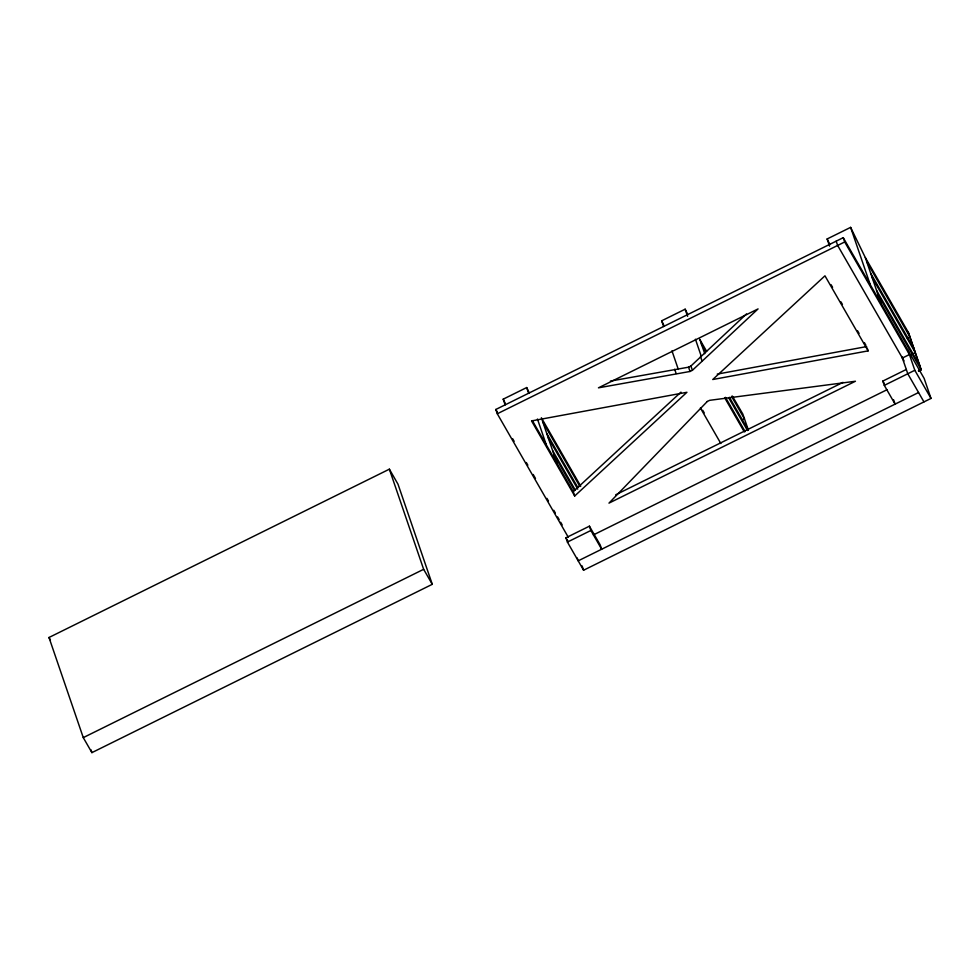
<?xml version="1.0" encoding="UTF-8"?>
<svg xmlns="http://www.w3.org/2000/svg" width="980" height="980" viewBox="0 0 980 980"><rect width="100%" height="100%" fill="white"/><g stroke="black" fill="none" stroke-linecap="round" stroke-linejoin="round"><path stroke-width="1.47" d="M610.418 381.073L688.56 367.182L690.912 366.018L746.503 313.943M692.382 370.305L758.067 308.908L598.449 387.835L690.03 371.469L692.382 370.305L690.912 366.018M574.709 495.978L531.552 420.922L686.931 392.282L574.709 495.978L573.239 491.678L680.965 392.135M505.153 404.887L503.206 399.166L526.677 387.553L529.347 393.054M663.632 326.524L661.672 320.803L685.155 309.19L687.825 314.678M829.582 246.127L827.132 238.973L850.616 227.372L865.316 257.569L908.472 332.624L921.212 369.815L918.603 371.102M568.229 537.15L497.289 413.768L495.819 409.469L843.229 237.675L924.14 378.402L931 398.419L583.59 570.225L567.408 542.075L565.938 537.787L589.409 526.174L600.201 544.941L601.671 549.229L590.879 530.474L589.409 526.174M497.289 413.768L844.699 241.962L843.229 237.675M49 637.49L389.366 469.175L398.002 484.194L432.278 584.313L91.912 752.628L83.276 737.622L49 637.49L50.433 640.001M83.276 737.622L423.642 569.307L389.366 469.175M741.811 420.065L744.42 418.766L731.545 396.386M907.333 338.21L909.942 336.924L866.786 261.868M615.71 494.778L843.02 382.372M902.384 358.031L909.428 354.552L844.699 241.962M911.412 354.589L915.332 352.653L872.176 277.597M893.625 399.84L895.095 404.14L884.303 385.373L882.833 381.085L906.304 369.472M567.408 542.075L590.879 530.474M884.303 385.373L914.818 370.281L907.958 350.252M918.383 370.734L920.992 369.448L908.264 332.257M593.39 534.921L887.096 389.685M918.566 392.527L578.2 560.842L577.22 557.975M717.25 374.115L866.651 346.577M868.121 350.877L712.742 379.517L824.964 275.821L868.121 350.877L867.141 348.01M870.706 273.31L913.862 348.365M876.586 290.472L919.742 365.528M878.056 294.76L921.212 369.815M914.818 370.281L931 398.419M904.026 360.873L837.655 245.453L836.185 241.154M923.956 401.91L907.774 373.76L901.894 356.598M831.065 284.702L832.584 287.336M840.914 301.816L842.433 304.449M857.573 330.787L859.08 333.421M864.385 342.632L865.904 345.266M882.833 381.085L884.266 383.584M699.793 339.423L706.605 351.281M732.354 396.043L742.816 414.062L748.414 430.171M701.264 343.723L705.808 351.624M729.414 397.292L748.34 430.22M728.606 397.635L747.532 430.551M725.445 397.341L745.131 431.58M724.636 397.684L744.322 431.923M702.721 410.265L704.24 412.899M700.406 407.974L720.851 443.524M580.748 486.227L541.377 417.762L557.044 463.54M542.846 422.049L579.952 486.57M546.767 433.503L577.808 487.489M548.237 437.791L577.759 489.143M552.647 450.665L575.358 490.159M554.116 454.953L574.549 490.502M532.348 420.579L573.239 491.678M495.819 409.469L497.338 412.127M512.601 438.66L514.12 441.319M526.334 462.536L527.852 465.194M533.193 474.479L535.484 478.461M546.926 498.367L548.457 501.013M553.798 510.298L555.317 512.957M557.608 516.938L559.139 519.584M560.658 522.242L562.189 524.9M565.938 537.787L568.094 541.536M423.642 569.307L432.278 584.313M827.132 238.973L829.815 244.473M661.672 320.803L663.681 324.919M503.206 399.166L505.202 403.282M865.316 257.569L880.983 303.347M850.616 227.372L870.203 284.58M699.855 339.399L704.755 353.694M685.155 309.19L687.605 316.344M695.433 339.227L701.312 356.389M700.492 356.463L701.962 360.75M688.56 367.182L690.03 371.469M671.962 350.84L678.332 369.435M674.669 369.227L676.139 373.515M526.677 387.553L528.637 393.274M537.444 419.024L546.264 444.773M582.12 565.926L583.59 570.225M90.932 749.774L91.912 752.628M707.291 401.482L608.972 503.132L855.442 381.245L709.643 400.33L707.291 401.482"/></g></svg>
